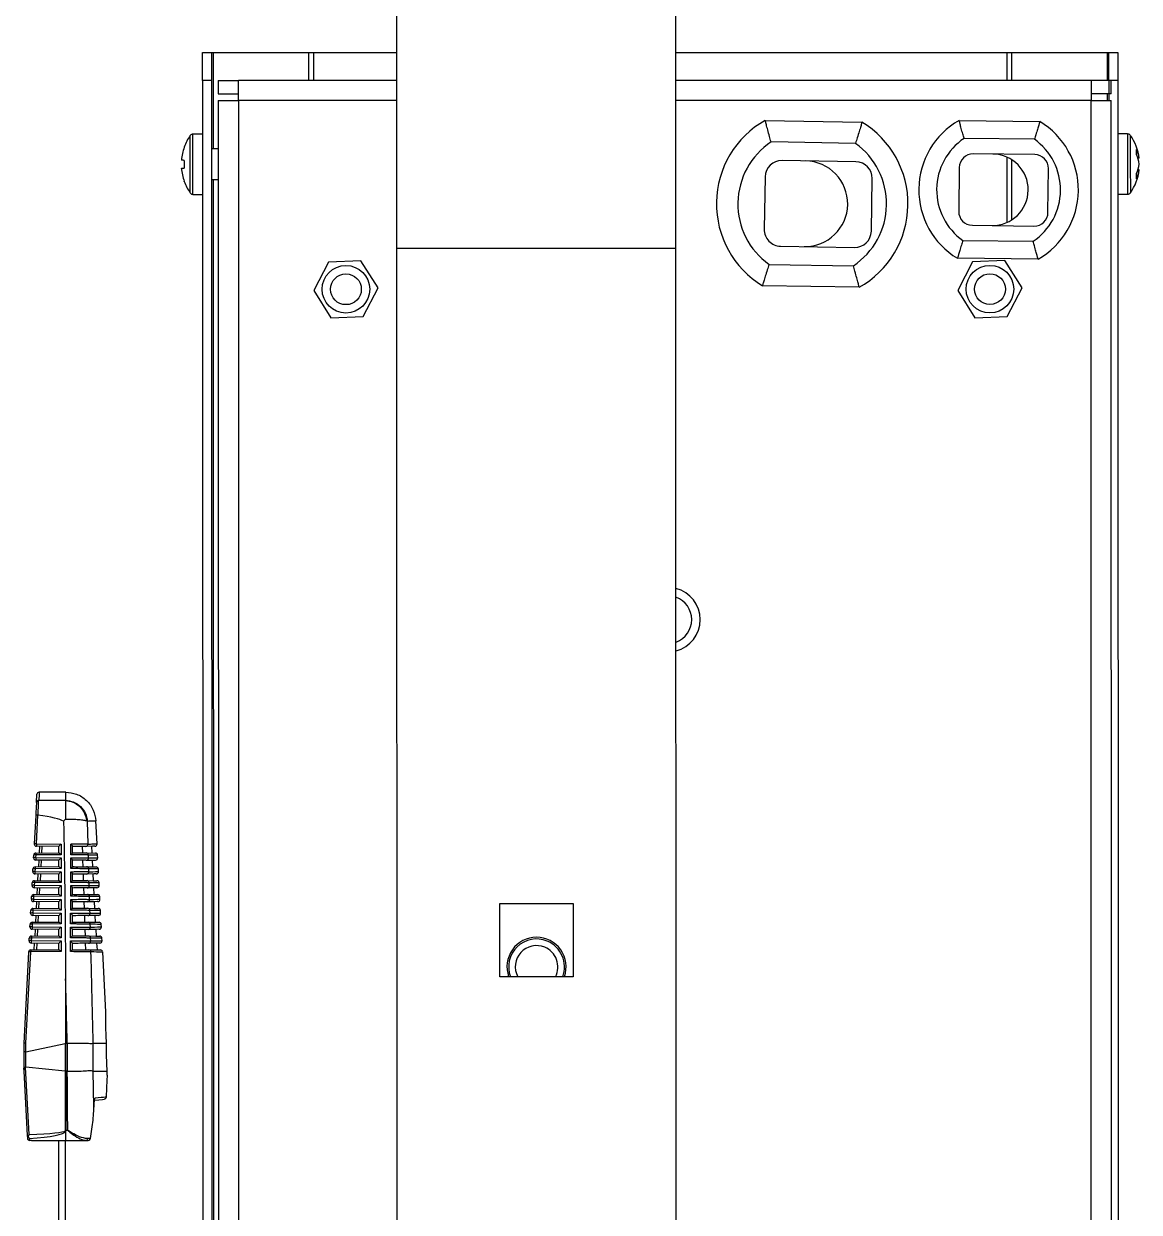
# Model space of a CAD drawing. Extents: x 12.3 to 108.7, y 1.1 to 80.4.
# Drawn here: x 73.95 to 78.95, y 35.88 to 41.2 of the extents above; entities that cross this region are included whole.
import ezdxf

# ---------------------------------------------------------------- set-up
doc = ezdxf.new("R2010")
doc.units = 0
doc.header["$MEASUREMENT"] = 0
doc.layers.add('OBJECT', color=7, linetype='CONTINUOUS')

msp = doc.modelspace()

# ---------------------------------------------------------------- linework, layer by layer
at = {"layer": 'OBJECT'}
for p, q in [((74.7551, 41.0718), (74.7951, 41.0718)), ((74.7551, 40.9468), (74.7551, 41.0718)), ((74.7951, 41.0718), (74.7951, 40.9468)), ((74.8039, 41.0718), (75.2313, 41.0718)), ((74.8039, 40.6408), (74.8039, 41.0718)), ((75.2313, 40.9468), (75.2313, 41.0718)), ((75.2525, 41.0718), (75.6251, 41.0719)), ((75.2525, 40.9468), (75.2525, 41.0718)), ((76.8751, 41.0721), (78.3576, 41.0724)), ((78.3576, 41.0724), (78.3577, 40.9474)), ((78.3789, 41.0724), (78.8063, 41.0724)), ((78.3789, 41.0724), (78.3789, 40.9474)), ((78.8063, 41.0724), (78.8063, 40.9474)), ((78.8151, 41.0724), (78.8551, 41.0725)), ((78.8151, 40.9475), (78.8151, 41.0724)), ((78.8551, 41.0725), (78.8551, 40.9475)), ((74.7951, 40.9468), (74.7551, 40.9468)), ((74.7551, 40.9468), (74.7561, 35.2366)), ((74.7951, 40.9468), (74.7961, 35.262)), ((74.8251, 40.9468), (74.8251, 40.8868)), ((74.8251, 40.9468), (74.9151, 40.9468)), ((75.6251, 40.9469), (74.9151, 40.9468)), ((78.7351, 40.9474), (76.8751, 40.9471)), ((78.8251, 40.9475), (78.7351, 40.9474)), ((78.8551, 40.9475), (78.8151, 40.9475)), ((78.8151, 40.9475), (78.8151, 40.8575)), ((78.8251, 40.8875), (78.8251, 40.9475)), ((78.8551, 40.9475), (78.8561, 35.1851)), ((74.8251, 40.8868), (74.9151, 40.8868)), ((78.8251, 40.8875), (78.7351, 40.8874)), ((78.8063, 40.8874), (78.8063, 40.8574)), ((74.8251, 40.8568), (74.8261, 35.262)), ((75.6251, 40.8569), (74.9151, 40.8568)), ((74.9151, 40.8568), (74.9161, 35.262)), ((78.7351, 40.8574), (76.8751, 40.8571)), ((78.7361, 35.1957), (78.7351, 40.8574)), ((78.8261, 35.1878), (78.8251, 40.8575)), ((77.2752, 40.7681), (77.7087, 40.7608)), ((78.1438, 40.7678), (78.5051, 40.7632)), ((74.7551, 40.7068), (74.7117, 40.7067)), ((77.6793, 40.6653), (77.3014, 40.6716)), ((78.4809, 40.6835), (78.166, 40.6875)), ((78.8985, 40.7075), (78.8551, 40.7075)), ((74.8251, 40.6408), (74.7951, 40.6408)), ((78.4831, 40.615), (78.2071, 40.6184)), ((77.6815, 40.583), (77.3504, 40.5886)), ((78.3577, 40.6037), (78.3578, 40.311)), ((78.3789, 40.5924), (78.379, 40.3224)), ((78.9506, 40.5984), (78.9449, 40.5976)), ((77.2747, 40.5155), (77.2708, 40.2803)), ((77.7507, 40.2722), (77.7547, 40.5074)), ((78.1444, 40.5572), (78.1419, 40.3612)), ((78.5419, 40.3562), (78.5443, 40.5522)), ((78.9506, 40.5465), (78.9449, 40.5473)), ((74.7952, 40.5028), (74.8252, 40.5028)), ((74.8049, 35.262), (74.804, 40.5028)), ((74.7118, 40.4367), (74.7552, 40.4368)), ((78.8552, 40.4375), (78.8986, 40.4375)), ((78.2031, 40.2985), (78.4791, 40.295)), ((75.6252, 40.1959), (76.8752, 40.1961)), ((75.6267, 31.8433), (75.6252, 40.1959)), ((76.8767, 31.8435), (76.8752, 40.1961)), ((77.3439, 40.2047), (77.6751, 40.1991)), ((78.1603, 40.2305), (78.4752, 40.2266)), ((75.4636, 40.1398), (75.3194, 40.1337)), ((75.541, 40.0179), (75.4636, 40.1398)), ((78.4974, 40.1463), (78.1361, 40.1508)), ((78.2044, 40.1342), (78.1375, 40.0063)), ((78.3486, 40.1403), (78.2044, 40.1342)), ((78.426, 40.0184), (78.3486, 40.1403)), ((75.3194, 40.1337), (75.2525, 40.0058)), ((77.2922, 40.1233), (77.67, 40.117)), ((77.6963, 40.0205), (77.2628, 40.0278)), ((75.2525, 40.0058), (75.3299, 39.884)), ((75.4741, 39.89), (75.541, 40.0179)), ((78.1375, 40.0063), (78.2149, 39.8844)), ((78.3591, 39.8905), (78.426, 40.0184)), ((75.3299, 39.884), (75.4741, 39.89)), ((78.2149, 39.8844), (78.3591, 39.8905)), ((74.0106, 37.7132), (74.0126, 37.7501)), ((74.1416, 37.7596), (74.0226, 37.7596)), ((74.1412, 37.7225), (74.0206, 37.7225)), ((74.1412, 37.7229), (74.1412, 37.7225)), ((74.0075, 37.6546), (74.0008, 37.5276)), ((74.0103, 37.5283), (74.0171, 37.657)), ((74.0171, 37.657), (74.0175, 37.6569)), ((74.1412, 37.6388), (74.1321, 37.6296)), ((74.2356, 37.6316), (74.2389, 37.6302)), ((74.2419, 37.5272), (74.2389, 37.6302)), ((74.2819, 37.5276), (74.2764, 37.6316)), ((74.0103, 37.5283), (74.1207, 37.5273)), ((74.1207, 37.5273), (74.1207, 37.4792)), ((73.9976, 37.4656), (73.9982, 37.4776)), ((74.0077, 37.4782), (74.007, 37.4663)), ((74.1207, 37.4792), (74.0077, 37.4782)), ((74.0081, 37.487), (74.1112, 37.4879)), ((74.1112, 37.5162), (74.0107, 37.5171)), ((74.0237, 37.4872), (74.0253, 37.5169)), ((74.0347, 37.5168), (74.0332, 37.4872)), ((74.1112, 37.4879), (74.1112, 37.5163)), ((74.1712, 37.5174), (74.1712, 37.4876)), ((74.2178, 37.4875), (74.2168, 37.5166)), ((74.2336, 37.4874), (74.2746, 37.487)), ((74.2436, 37.4652), (74.2433, 37.4779)), ((74.2574, 37.5169), (74.259, 37.4872)), ((74.2851, 37.4656), (74.2845, 37.4776)), ((74.0048, 37.425), (74.1112, 37.4259)), ((74.007, 37.4663), (74.1207, 37.4653)), ((74.1112, 37.4542), (74.0075, 37.4551)), ((74.0205, 37.4251), (74.022, 37.455)), ((74.0315, 37.4549), (74.0299, 37.4252)), ((74.1112, 37.4259), (74.1112, 37.4543)), ((74.1207, 37.4653), (74.1207, 37.4172)), ((74.1712, 37.4553), (74.1712, 37.4257)), ((74.2198, 37.4255), (74.2188, 37.4546)), ((74.2339, 37.4547), (74.2752, 37.4551)), ((74.2607, 37.455), (74.2622, 37.4251)), ((73.9943, 37.4036), (73.9949, 37.4155)), ((74.0044, 37.4162), (74.0038, 37.4043)), ((74.0038, 37.4043), (74.1207, 37.4033)), ((74.1112, 37.3922), (74.0042, 37.3931)), ((74.1207, 37.4172), (74.0044, 37.4162)), ((74.0172, 37.3631), (74.0188, 37.393)), ((74.0282, 37.3929), (74.0266, 37.3632)), ((74.1112, 37.3639), (74.1112, 37.3923)), ((74.1207, 37.4033), (74.1207, 37.3552)), ((74.1712, 37.3932), (74.1712, 37.3637)), ((74.2217, 37.3635), (74.2208, 37.3926)), ((74.2454, 37.4033), (74.245, 37.4159)), ((74.2655, 37.3629), (74.2639, 37.3932)), ((74.2884, 37.4037), (74.2878, 37.4156)), ((73.991, 37.3417), (73.9916, 37.3535)), ((74.0011, 37.3542), (74.0005, 37.3424)), ((74.0005, 37.3424), (74.1207, 37.3413)), ((74.1112, 37.3302), (74.0009, 37.3311)), ((74.1207, 37.3552), (74.0011, 37.3542)), ((74.0015, 37.363), (74.1112, 37.3639)), ((74.0139, 37.3011), (74.0155, 37.331)), ((74.0249, 37.3309), (74.0233, 37.3012)), ((74.1112, 37.3019), (74.1112, 37.3303)), ((74.1207, 37.3413), (74.1207, 37.2932)), ((74.1712, 37.3312), (74.1712, 37.3017)), ((74.2237, 37.3015), (74.2228, 37.3306)), ((74.2471, 37.3413), (74.2467, 37.3539)), ((74.2688, 37.3009), (74.2672, 37.3312)), ((74.2916, 37.3417), (74.291, 37.3536)), ((73.9877, 37.2797), (73.9884, 37.2915)), ((73.9978, 37.2922), (73.9972, 37.2804)), ((73.9972, 37.2804), (74.1207, 37.2793)), ((74.1112, 37.2682), (73.9976, 37.2692)), ((74.1207, 37.2932), (73.9978, 37.2922)), ((73.9983, 37.3009), (74.1112, 37.3019)), ((74.0106, 37.2391), (74.0122, 37.269)), ((74.0216, 37.269), (74.0201, 37.2391)), ((74.1112, 37.2399), (74.1112, 37.2683)), ((74.1207, 37.2793), (74.1207, 37.2312)), ((74.1712, 37.2691), (74.1712, 37.2398)), ((74.2256, 37.2395), (74.2247, 37.2686)), ((74.2487, 37.2793), (74.2484, 37.2919)), ((74.272, 37.2389), (74.2704, 37.2692)), ((74.2949, 37.2798), (74.2943, 37.2916)), ((76.0867, 37.261), (76.4147, 37.261)), ((76.0868, 36.933), (76.0867, 37.261)), ((76.4147, 37.261), (76.4148, 36.933)), ((73.9845, 37.2177), (73.9851, 37.2294)), ((73.9946, 37.2301), (73.9939, 37.2184)), ((73.9939, 37.2184), (74.1207, 37.2173)), ((74.1112, 37.2062), (73.9944, 37.2072)), ((74.1207, 37.2312), (73.9946, 37.2301)), ((73.995, 37.2389), (74.1112, 37.2399)), ((74.0074, 37.177), (74.0089, 37.2071)), ((74.0184, 37.207), (74.0168, 37.1771)), ((74.1112, 37.1779), (74.1112, 37.2063)), ((74.1207, 37.2173), (74.1207, 37.1692)), ((74.1712, 37.207), (74.1712, 37.1778)), ((74.2276, 37.1774), (74.2266, 37.2067)), ((74.2504, 37.2173), (74.25, 37.2298)), ((74.2753, 37.1768), (74.2737, 37.2073)), ((74.2981, 37.2178), (74.2975, 37.2295)), ((73.9812, 37.1558), (73.9818, 37.1674)), ((73.9913, 37.1681), (73.9907, 37.1564)), ((73.9907, 37.1564), (74.1207, 37.1553)), ((74.1207, 37.1692), (73.9913, 37.1681)), ((73.9917, 37.1769), (74.1112, 37.1779)), ((74.1207, 37.1553), (74.1207, 37.1072)), ((74.252, 37.1553), (74.2517, 37.1678)), ((74.3014, 37.1559), (74.3008, 37.1675)), ((73.9779, 37.0938), (73.9785, 37.1054)), ((73.988, 37.1061), (73.9874, 37.0945)), ((74.1207, 37.1072), (73.988, 37.1061)), ((73.9884, 37.1149), (74.1112, 37.1159)), ((74.1112, 37.1442), (73.9911, 37.1452)), ((74.0041, 37.115), (74.0057, 37.1451)), ((74.0151, 37.145), (74.0135, 37.1151)), ((74.1112, 37.1159), (74.1112, 37.1443)), ((74.1712, 37.145), (74.1712, 37.1158)), ((74.2295, 37.1154), (74.2286, 37.1447)), ((74.2536, 37.0933), (74.2533, 37.1058)), ((74.2769, 37.1451), (74.2785, 37.115)), ((74.3046, 37.0939), (74.304, 37.1055)), ((73.9852, 37.0528), (74.1112, 37.0539)), ((73.9874, 37.0945), (74.1207, 37.0933)), ((74.1112, 37.0822), (73.9878, 37.0833)), ((74.0008, 37.053), (74.0024, 37.0831)), ((74.0118, 37.083), (74.0102, 37.053)), ((74.1112, 37.0539), (74.1112, 37.0823)), ((74.1207, 37.0933), (74.1207, 37.0452)), ((74.1712, 37.0829), (74.1712, 37.0538)), ((74.2314, 37.0534), (74.2305, 37.0827)), ((74.2802, 37.0831), (74.2818, 37.053)), ((73.9753, 37.0434), (73.9537, 36.6346)), ((73.9632, 36.6355), (73.9847, 37.044)), ((74.1207, 37.0452), (73.9847, 37.044)), ((74.3213, 36.776), (74.3073, 37.0435)), ((74.1412, 36.9232), (74.1412, 36.6346)), ((76.4148, 36.933), (76.0868, 36.933)), ((73.9537, 36.6346), (73.9537, 36.5954)), ((73.9537, 36.6346), (73.9537, 36.6346)), ((73.9632, 36.596), (73.9632, 36.6355)), ((73.9634, 36.596), (74.1396, 36.6342)), ((74.1396, 36.6342), (74.1396, 36.5097)), ((74.1428, 36.5096), (74.1428, 36.6346)), ((74.1428, 36.6346), (74.148, 36.6346)), ((74.148, 36.6346), (74.148, 36.5096)), ((74.2645, 36.5101), (74.2645, 36.6346)), ((74.2645, 36.6346), (74.2646, 36.6346)), ((74.2646, 36.6346), (74.3241, 36.6346)), ((73.9537, 36.5954), (73.9537, 36.5178)), ((73.9634, 36.5284), (73.9634, 36.596)), ((73.9537, 36.5178), (73.9537, 36.5096)), ((73.9784, 36.226), (73.962, 36.5281)), ((74.1396, 36.5097), (73.9634, 36.5284)), ((73.9537, 36.5096), (73.9693, 36.2213)), ((74.1404, 36.244), (74.1404, 36.5096)), ((74.1404, 36.5096), (74.142, 36.5095)), ((74.142, 36.5095), (74.142, 36.244)), ((74.148, 36.5096), (74.1428, 36.5096)), ((74.2652, 36.5096), (74.2645, 36.5101)), ((74.2671, 36.3503), (74.2652, 36.5096)), ((74.2652, 36.5096), (74.3276, 36.5096)), ((74.3277, 36.4917), (74.3277, 36.4917)), ((74.268, 36.3685), (74.2671, 36.3503)), ((74.2673, 36.3503), (74.2683, 36.3685)), ((74.3224, 36.3932), (74.3224, 36.3932)), ((74.2671, 36.3503), (74.2673, 36.3503)), ((73.9693, 36.2213), (73.97, 36.2091)), ((73.98, 36.1996), (73.9796, 36.2079)), ((73.9889, 36.1996), (73.98, 36.1996)), ((73.9889, 36.1996), (74.1412, 36.1996)), ((74.1112, 35.4136), (74.1112, 36.1996)), ((74.1412, 36.241), (74.1412, 36.1996)), ((74.1412, 36.1996), (74.2329, 36.1996)), ((74.1412, 35.4136), (74.1412, 36.1996)), ((74.1505, 36.244), (74.142, 36.244)), ((74.2329, 36.1996), (74.2426, 36.1996)), ((74.2509, 36.2081), (74.2404, 36.2078))]:
    msp.add_line(p, q, dxfattribs=at)
at = {"layer": 'OBJECT', "flags": 128}
for points in [[(75.6252, 40.1959), (75.6252, 40.3289), (75.6252, 40.4603), (75.6252, 40.5883), (75.6251, 40.7114), (75.6251, 40.828), (75.6251, 40.9366), (75.6251, 41.0359), (75.6251, 41.1247), (75.6251, 41.2018), (75.625, 41.2663), (75.625, 41.3172), (75.625, 41.3541), (75.625, 41.3764), (75.625, 41.3839)], [(76.8752, 40.1961), (76.8752, 40.3291), (76.8752, 40.4605), (76.8752, 40.5885), (76.8751, 40.7116), (76.8751, 40.8282), (76.8751, 40.9368), (76.8751, 41.0362), (76.8751, 41.1249), (76.8751, 41.202), (76.875, 41.2665), (76.875, 41.3175), (76.875, 41.3543), (76.875, 41.3766), (76.875, 41.3841)], [(74.7951, 41.0718), (74.7952, 41.0718), (74.7957, 41.0718), (74.7964, 41.0718), (74.7974, 41.0718), (74.7986, 41.0718), (74.8001, 41.0718), (74.8019, 41.0718), (74.8039, 41.0718)], [(75.2313, 41.0718), (75.2335, 41.0718), (75.2358, 41.0718), (75.2384, 41.0718), (75.241, 41.0718), (75.2438, 41.0718), (75.2466, 41.0718), (75.2496, 41.0718), (75.2525, 41.0718)], [(78.3576, 41.0724), (78.3606, 41.0724), (78.3635, 41.0724), (78.3664, 41.0724), (78.3691, 41.0724), (78.3718, 41.0724), (78.3743, 41.0724), (78.3767, 41.0724), (78.3789, 41.0724)], [(78.8063, 41.0724), (78.8083, 41.0724), (78.81, 41.0724), (78.8115, 41.0724), (78.8128, 41.0724), (78.8138, 41.0724), (78.8145, 41.0724), (78.8149, 41.0724), (78.8151, 41.0724)], [(74.9151, 40.8568), (74.9151, 40.8743), (74.9151, 40.8912), (74.9151, 40.9068), (74.9151, 40.9204), (74.9151, 40.9316), (74.9151, 40.9399), (74.9151, 40.9451), (74.9151, 40.9468)], [(78.7351, 40.9474), (78.7351, 40.9457), (78.7351, 40.9406), (78.7351, 40.9323), (78.7351, 40.9211), (78.7351, 40.9074), (78.7351, 40.8919), (78.7351, 40.875), (78.7351, 40.8574)], [(74.8251, 40.8568), (74.8268, 40.8568), (74.832, 40.8568), (74.8403, 40.8568), (74.8515, 40.8568), (74.8651, 40.8568), (74.8807, 40.8568), (74.8976, 40.8568), (74.9151, 40.8568)], [(78.7351, 40.8574), (78.7527, 40.8574), (78.7696, 40.8574), (78.7851, 40.8574), (78.7988, 40.8574), (78.8099, 40.8574), (78.8183, 40.8575), (78.8234, 40.8575), (78.8251, 40.8575)], [(74.6996, 40.443), (74.6996, 40.4434), (74.6996, 40.4538), (74.6996, 40.477), (74.6996, 40.5105), (74.6996, 40.5506), (74.6996, 40.5929), (74.6996, 40.633), (74.6996, 40.6665), (74.6996, 40.6896), (74.6996, 40.7001), (74.6996, 40.7005)], [(74.7118, 40.4367), (74.7118, 40.4372), (74.7118, 40.4481), (74.7118, 40.4724), (74.7118, 40.5075), (74.7118, 40.5495), (74.7118, 40.594), (74.7118, 40.636), (74.7118, 40.6711), (74.7117, 40.6954), (74.7117, 40.7063), (74.7117, 40.7067)], [(78.8985, 40.7075), (78.8985, 40.7019), (78.8985, 40.6823), (78.8985, 40.6509), (78.8985, 40.611), (78.8986, 40.5669), (78.8986, 40.5234), (78.8986, 40.4852), (78.8986, 40.4565), (78.8986, 40.4403), (78.8986, 40.4375)], [(78.9107, 40.7012), (78.9107, 40.6959), (78.9107, 40.6772), (78.9107, 40.6473), (78.9107, 40.6092), (78.9107, 40.5671), (78.9107, 40.5257), (78.9108, 40.4893), (78.9108, 40.4619), (78.9108, 40.4465), (78.9108, 40.4437)], [(74.6725, 40.5889), (74.67, 40.5891), (74.6678, 40.5893), (74.6659, 40.5895), (74.6641, 40.5897), (74.6626, 40.5898), (74.6614, 40.5899), (74.6604, 40.59), (74.6597, 40.5901)], [(74.6597, 40.5534), (74.6604, 40.5535), (74.6614, 40.5536), (74.6627, 40.5537), (74.6641, 40.5538), (74.6659, 40.554), (74.6678, 40.5542), (74.67, 40.5544), (74.6725, 40.5546)], [(74.0226, 37.7596), (74.0221, 37.7503), (74.0206, 37.7225)], [(74.0106, 37.7132), (74.0103, 37.7077), (74.0099, 37.6988), (74.0092, 37.6866), (74.0084, 37.6717), (74.0075, 37.6546)], [(74.0175, 37.6569), (74.0184, 37.6761), (74.0192, 37.6928), (74.0198, 37.7064), (74.0203, 37.7164), (74.0206, 37.7225)], [(74.272, 37.5171), (74.272, 37.5171), (74.262, 37.517), (74.2322, 37.5167)], [(74.2353, 37.4254), (74.2672, 37.4251), (74.2779, 37.425)], [(74.2785, 37.3931), (74.2785, 37.3931), (74.2677, 37.393), (74.2357, 37.3927)], [(74.237, 37.3634), (74.2652, 37.3631), (74.2793, 37.363), (74.2811, 37.363)], [(74.2817, 37.3311), (74.2799, 37.3311), (74.2657, 37.331), (74.2374, 37.3308)], [(74.2387, 37.3013), (74.2679, 37.3011), (74.2825, 37.301), (74.2844, 37.3009)], [(74.285, 37.2692), (74.2831, 37.2692), (74.2684, 37.269), (74.239, 37.2688)], [(74.2403, 37.2393), (74.2706, 37.2391), (74.2857, 37.2389), (74.2876, 37.2389)], [(74.2882, 37.2072), (74.2863, 37.2072), (74.2711, 37.2071), (74.2407, 37.2068)], [(74.242, 37.1773), (74.2732, 37.177), (74.2889, 37.1769), (74.2909, 37.1769)], [(74.2915, 37.1452), (74.2895, 37.1452), (74.2737, 37.1451), (74.2423, 37.1448)], [(74.2436, 37.1153), (74.2759, 37.115), (74.2921, 37.1149), (74.2941, 37.1149)], [(74.2947, 37.0833), (74.2927, 37.0832), (74.2764, 37.0831), (74.2439, 37.0828)], [(74.2452, 37.0533), (74.2785, 37.053), (74.2953, 37.0528), (74.2974, 37.0528)], [(74.3277, 36.4917), (74.3265, 36.4684), (74.3247, 36.4356), (74.3224, 36.3932)], [(74.2645, 36.3795), (74.2902, 36.3817), (74.3065, 36.3832), (74.3133, 36.3838)], [(74.268, 36.3685), (74.2683, 36.3685), (74.2683, 36.3685)]]:
    msp.add_lwpolyline(points, dxfattribs=at)
at = {"layer": 'OBJECT'}
for centre, radius in [((75.3968, 40.0119), 0.1065), ((75.3968, 40.0119), 0.069), ((78.2818, 40.0124), 0.1065), ((78.2818, 40.0124), 0.069)]:
    msp.add_circle(centre, radius, dxfattribs=at)
for centre, radius, start, end in [((77.4857, 40.3943), 0.429, 119.3885, 238.6845), ((77.4857, 40.3943), 0.429, 299.3885, 58.6845), ((78.3206, 40.457), 0.3575, 119.6358, 238.9317), ((78.3206, 40.457), 0.3575, 299.6358, 58.9317), ((74.879, 40.5718), 0.2208, 144.3416, 159.6787), ((74.7117, 40.6917), 0.015, 90.0098, 144.3416), ((77.4857, 40.3943), 0.333, 123.6075, 234.4655), ((78.3206, 40.457), 0.2775, 123.8548, 234.7127), ((78.3206, 40.457), 0.2775, 303.8548, 54.7127), ((78.8985, 40.6925), 0.015, 35.678, 90.0098), ((78.7314, 40.5724), 0.2208, 6.7604, 35.678), ((74.8806, 40.5718), 0.2216, 159.8882, 175.2653), ((74.5001, 40.4386), 0.2712, 50.5478, 50.6965), ((77.4857, 40.3943), 0.333, 303.6075, 54.4655), ((78.2064, 40.5565), 0.062, 89.2838, 179.2838), ((78.2931, 40.4574), 0.16, 269.2838, 89.2838), ((78.4823, 40.553), 0.062, 359.2838, 89.2838), ((78.839, 40.5849), 0.1124, 6.8961, 28.4623), ((78.8034, 40.6264), 0.1349, 354.8623, 5.1571), ((78.8255, 40.5571), 0.1261, 6.9996, 26.9755), ((74.9417, 40.5718), 0.2698, 176.3707, 183.649), ((77.3491, 40.5142), 0.0744, 89.0365, 179.0365), ((77.4527, 40.3949), 0.192, 269.0365, 89.0365), ((77.6803, 40.5086), 0.0744, 359.0365, 89.0365), ((78.8255, 40.5878), 0.1261, 333.0457, 353.0183), ((74.8806, 40.5718), 0.2216, 184.754, 200.1316), ((78.7314, 40.5724), 0.2208, 324.3416, 353.2593), ((78.839, 40.56), 0.1124, 331.5582, 353.1218), ((78.8034, 40.5185), 0.135, 354.8633, 5.1561), ((74.3922, 40.8362), 0.4412, 309.3397, 309.4311), ((74.879, 40.5718), 0.2208, 200.341, 215.678), ((74.7118, 40.4517), 0.015, 215.678, 270.0098), ((78.8986, 40.4525), 0.015, 270.0098, 324.3416), ((78.2039, 40.3605), 0.062, 179.2838, 269.2838), ((78.4799, 40.357), 0.062, 269.2838, 359.2838), ((77.3452, 40.279), 0.0744, 179.0365, 269.0365), ((77.6763, 40.2735), 0.0744, 269.0365, 359.0365), ((76.8395, 38.5321), 0.1445, 284.4361, 75.5835), ((76.8395, 38.5321), 0.1065, 289.7666, 70.253), ((74.0226, 37.7496), 0.01, 93.5738, 176.9774), ((74.0205, 37.7126), 0.00991, 89.4414, 176.5326), ((74.007, 37.5081), 0.0204, 80.7193, 107.6171), ((74.0108, 37.5271), 0.01, 176.9774, 269.5), ((74.0647, 37.5248), 0.0545, 176.319, 188.1339), ((74.232, 37.5266), 0.00992, 271.0592, 3.4974), ((74.2719, 37.5271), 0.01, 270.5, 3.0138), ((74.0082, 37.477), 0.01, 90.5, 176.9774), ((74.0044, 37.4581), 0.0204, 80.7194, 107.617), ((74.0486, 37.4806), 0.041, 171.0002, 183.3145), ((74.2334, 37.4775), 0.00989, 2.4119, 89.0001), ((74.2745, 37.477), 0.01, 3.243, 89.5), ((74.0049, 37.415), 0.01, 90.5, 176.9774), ((74.0037, 37.4462), 0.0204, 80.7193, 107.6171), ((74.0076, 37.4651), 0.01, 176.9774, 269.5), ((74.0453, 37.4186), 0.041, 171.0004, 183.3143), ((74.0615, 37.4628), 0.0545, 176.3199, 188.1333), ((74.2337, 37.4646), 0.00992, 271.0799, 3.515), ((74.2351, 37.4155), 0.00989, 2.393, 88.9782), ((74.2751, 37.4651), 0.01, 270.5, 3.3196), ((74.2778, 37.415), 0.01, 3.6197, 89.5), ((74.0005, 37.3842), 0.0204, 80.7256, 107.6143), ((74.0043, 37.4031), 0.01, 176.9774, 269.5), ((74.0011, 37.3961), 0.0204, 80.7257, 107.6142), ((74.0582, 37.4008), 0.0545, 176.3192, 188.1339), ((74.2355, 37.4027), 0.00991, 271.1036, 3.5319), ((74.2784, 37.4031), 0.01, 270.5, 3.6958), ((73.9972, 37.3222), 0.0204, 80.7194, 107.617), ((74.001, 37.3411), 0.01, 176.9774, 269.5), ((74.0016, 37.353), 0.01, 90.5, 176.9774), ((73.9978, 37.3341), 0.0204, 80.7193, 107.6171), ((74.0549, 37.3389), 0.0545, 176.3193, 188.1338), ((74.042, 37.3566), 0.041, 170.9998, 183.3149), ((74.2368, 37.3535), 0.00989, 2.3721, 88.9595), ((74.2372, 37.3407), 0.00991, 271.1223, 3.5512), ((74.281, 37.353), 0.01, 3.9957, 89.5), ((74.2816, 37.3411), 0.01, 270.5, 4.0714), ((73.9939, 37.2603), 0.0204, 80.7194, 107.617), ((73.9977, 37.2792), 0.01, 176.9774, 269.5), ((73.9984, 37.2909), 0.01, 90.5, 176.9774), ((73.9945, 37.272), 0.0204, 80.7257, 107.6142), ((74.0516, 37.2769), 0.0545, 176.3197, 188.1332), ((74.0388, 37.2945), 0.041, 171.0004, 183.3143), ((74.2385, 37.2915), 0.00988, 2.3508, 88.9406), ((74.2388, 37.2787), 0.00991, 271.144, 3.5696), ((74.2843, 37.2909), 0.01, 4.3711, 89.5), ((74.2849, 37.2792), 0.01, 270.5, 4.4464), ((73.9907, 37.1983), 0.0204, 80.7194, 107.617), ((73.9945, 37.2172), 0.01, 176.9774, 269.5), ((73.9951, 37.2289), 0.01, 90.5, 176.9774), ((73.9913, 37.21), 0.0204, 80.7194, 107.617), ((74.0484, 37.2149), 0.0545, 176.3198, 188.1331), ((74.0355, 37.2325), 0.041, 171.0004, 183.3143), ((74.2402, 37.2294), 0.00988, 2.3257, 88.9249), ((74.2405, 37.2167), 0.00991, 271.1661, 3.5883), ((74.2875, 37.2289), 0.01, 4.7459, 89.5), ((74.2881, 37.2172), 0.01, 270.5, 4.8207), ((73.9874, 37.1363), 0.0204, 80.7257, 107.6142), ((73.9912, 37.1552), 0.01, 176.9774, 269.5), ((73.9918, 37.1669), 0.01, 90.5, 176.9774), ((73.988, 37.148), 0.0204, 80.7256, 107.6143), ((74.0451, 37.1529), 0.0545, 176.3192, 188.1337), ((74.0322, 37.1705), 0.041, 171, 183.3147), ((74.2418, 37.1674), 0.00988, 2.3075, 88.9018), ((74.2421, 37.1547), 0.0099, 271.1885, 3.6073), ((74.2908, 37.1669), 0.01, 5.1202, 89.5), ((74.2914, 37.1552), 0.01, 270.5, 5.1945), ((73.9885, 37.1049), 0.01, 90.5, 176.9774), ((73.9847, 37.0859), 0.0204, 80.7194, 107.617), ((74.0289, 37.1084), 0.041, 171.0002, 183.3145), ((74.2434, 37.1054), 0.00987, 2.2836, 88.8837), ((74.294, 37.1049), 0.01, 5.4939, 89.5), ((76.2508, 36.977), 0.1325, 90.0098, 199.4046), ((76.2508, 36.977), 0.125, 67.4871, 200.6195), ((76.2508, 36.977), 0.1325, 340.615, 90.0098), ((73.9853, 37.0428), 0.01, 90.5, 176.9774), ((73.9841, 37.0743), 0.0204, 80.7194, 107.617), ((73.9879, 37.0933), 0.01, 176.9774, 269.5), ((74.0257, 37.0464), 0.041, 171.0001, 183.3144), ((74.0418, 37.091), 0.0545, 176.3193, 188.1336), ((74.2437, 37.0927), 0.0099, 271.2097, 3.628), ((74.245, 37.0434), 0.00987, 2.2612, 88.8636), ((74.2946, 37.0933), 0.01, 270.5, 5.5678), ((74.2973, 37.0428), 0.01, 5.8671, 89.5), ((76.2508, 36.977), 0.0953, 67.4871, 207.5223), ((76.2508, 36.977), 0.0953, 332.4973, 67.4871), ((76.2508, 36.977), 0.125, 339.4001, 67.4871), ((73.9814, 37.0239), 0.0204, 80.7257, 107.6142), ((74.2634, 36.3894), 0.0101, 318.8485, 357.3889), ((73.98, 36.2096), 0.01, 183.1059, 269.191), ((73.98, 36.2096), 0.00999, 183.144, 270.0493), ((73.9798, 36.2003), 0.000666, 269.3456, 281.5716), ((74.2296, 36.3341), 0.1284, 225.4846, 226.4638), ((74.142, 36.3591), 0.115, 269.2236, 270.0096), ((74.2318, 36.2081), 0.00857, 277.2294, 358.6397), ((74.2419, 36.2086), 0.00906, 274.3616, 357.1841), ((74.2426, 36.2096), 0.01, 270, 350.7454), ((74.2532, 36.2192), 0.0113, 258.5787, 266.2723)]:
    msp.add_arc(centre, radius, start, end, dxfattribs=at)
for centre, major_axis, ratio, start_param, end_param in [((71.8514, 37.6045), (2.2897, 0.0147), 0.052015, 0.088802, 0.329915), ((74.1212, 37.5261), (0.00996, 0.00988), 0.087934, 1.536206, 3.054643), ((74.1212, 37.478), (0.00999, -0.00991), 0.035372, 1.658206, 3.106542), ((74.1212, 37.4641), (0.00996, 0.00988), 0.087934, 1.536206, 3.054643), ((74.1212, 37.416), (0.00999, -0.00991), 0.035372, 1.658206, 3.106542), ((74.1212, 37.4021), (0.00996, 0.00988), 0.087934, 1.536206, 3.054643), ((74.1212, 37.354), (0.00999, -0.00991), 0.035372, 1.658206, 3.106542), ((74.1212, 37.3401), (0.00996, 0.00988), 0.087934, 1.536206, 3.054643), ((74.1212, 37.292), (0.00999, -0.00991), 0.035372, 1.658206, 3.106542), ((74.1212, 37.2781), (0.00996, 0.00988), 0.087934, 1.536206, 3.054643), ((74.1212, 37.23), (0.00999, -0.00991), 0.035372, 1.658206, 3.106542), ((74.1212, 37.2161), (0.00996, 0.00988), 0.087934, 1.536206, 3.054643), ((74.1212, 37.168), (0.00999, -0.00991), 0.035372, 1.658206, 3.106542), ((74.1212, 37.1541), (0.00996, 0.00988), 0.087934, 1.536206, 3.054643), ((74.1212, 37.106), (0.00999, -0.00991), 0.035372, 1.658206, 3.106542), ((74.1212, 37.0921), (0.00996, 0.00988), 0.087934, 1.536206, 3.054643), ((74.1212, 37.044), (0.00999, -0.00991), 0.035372, 1.658206, 3.106542), ((72.0787, 32.6162), (0, 19.0675), 0.111038, 4.924724, 4.940236), ((73.9637, 36.6343), (0.01, -0.00026), 0.120424, 1.626333, 3.138416), ((74.1428, 37.6126), (0.0064, 0.9787), 0.122438, 3.168969, 3.182058), ((74.1428, 37.6119), (0, 0.9773), 0.122785, 3.128502, 3.141593), ((74.148, 37.6119), (0, 0.9773), 0.122785, 3.141593, 3.144933), ((73.9637, 36.5954), (0.01, 0), 0.061163, 1.623156, 3.141593), ((73.9637, 36.6775), (0.0005, 0.0816), 0.122438, 3.142789, 3.168969), ((73.9637, 36.491), (-0.0006, 0.0374), 0.267094, 6.250695, 6.391296), ((74.1428, 36.0614), (-0.007, 0.4485), 0.267094, 6.244178, 6.250695), ((74.1428, 36.0617), (0, 0.4478), 0.267949, 0, 0.006511), ((74.148, 36.0617), (0, 0.4478), 0.267949, 6.278981, 6.283185), ((72.0787, 36.1518), (0, 7.8848), 0.262774, 4.724089, 4.75778), ((73.5709, 36.2518), (0.5695, -0.0078), 0.050872, 5.510552, 6.231217), ((73.5725, 36.2596), (0.5695, -0.0157), 0.101686, 5.511659, 6.233323), ((73.5709, 36.2518), (0.5695, -0.0078), 0.050872, 6.231217, 6.283881), ((73.5725, 36.2596), (0.5695, -0.0157), 0.101686, 6.233323, 6.285987)]:
    msp.add_ellipse(centre, major_axis=major_axis, ratio=ratio, start_param=start_param, end_param=end_param, dxfattribs=at)
for points, knots in [([(77.3014, 40.6716), (77.3014, 40.6718), (77.2989, 40.6801), (77.2935, 40.699), (77.2861, 40.7261), (77.28, 40.7493), (77.276, 40.7651), (77.2755, 40.7671), (77.2752, 40.7681)], [0, 0, 0, 0, 0.003688, 0.169181, 0.38348, 0.590872, 0.795386, 1, 1, 1, 1]), ([(77.7087, 40.7608), (77.7084, 40.7598), (77.7078, 40.7578), (77.7033, 40.7422), (77.6964, 40.7192), (77.6881, 40.6924), (77.682, 40.6737), (77.6793, 40.6655), (77.6793, 40.6653)], [0, 0, 0, 0, 0.2046146, 0.409128, 0.6165183, 0.8308204, 0.9963134, 1, 1, 1, 1]), ([(78.166, 40.6875), (78.166, 40.6876), (78.1639, 40.6945), (78.1594, 40.7102), (78.1531, 40.7328), (78.1479, 40.7521), (78.1445, 40.7652), (78.1441, 40.7669), (78.1438, 40.7678)], [0, 0, 0, 0, 0.003688, 0.169182, 0.383482, 0.590873, 0.795386, 1, 1, 1, 1]), ([(78.5051, 40.7632), (78.5049, 40.7624), (78.5044, 40.7607), (78.5007, 40.7477), (78.495, 40.7285), (78.4882, 40.7061), (78.4832, 40.6905), (78.481, 40.6837), (78.4809, 40.6835)], [0, 0, 0, 0, 0.2046142, 0.409129, 0.616516, 0.8308199, 0.9963121, 1, 1, 1, 1]), ([(78.1603, 40.2305), (78.1603, 40.2304), (78.158, 40.2235), (78.1531, 40.2079), (78.1462, 40.1855), (78.1406, 40.1663), (78.1368, 40.1533), (78.1364, 40.1516), (78.1361, 40.1508)], [0, 0, 0, 0, 0.003688, 0.169181, 0.383481, 0.590872, 0.795385, 1, 1, 1, 1]), ([(78.4974, 40.1463), (78.4972, 40.1471), (78.4968, 40.1488), (78.4933, 40.1619), (78.4882, 40.1812), (78.4819, 40.2038), (78.4773, 40.2195), (78.4753, 40.2264), (78.4752, 40.2266)], [0, 0, 0, 0, 0.204615, 0.409127, 0.616518, 0.830818, 0.996312, 1, 1, 1, 1]), ([(77.2922, 40.1233), (77.2921, 40.1231), (77.2894, 40.1149), (77.2834, 40.0962), (77.2751, 40.0694), (77.2682, 40.0464), (77.2636, 40.0308), (77.263, 40.0288), (77.2628, 40.0278)], [0, 0, 0, 0, 0.0036866, 0.1691796, 0.3834817, 0.590872, 0.7953854, 1, 1, 1, 1]), ([(77.6963, 40.0205), (77.696, 40.0215), (77.6955, 40.0235), (77.6915, 40.0393), (77.6853, 40.0625), (77.6779, 40.0896), (77.6725, 40.1085), (77.6701, 40.1168), (77.67, 40.117)], [0, 0, 0, 0, 0.204614, 0.409128, 0.61652, 0.830819, 0.996313, 1, 1, 1, 1]), ([(74.1412, 37.7596), (74.1412, 37.758), (74.1412, 37.7549), (74.1412, 37.7336), (74.1412, 37.7229)], [0, 0, 0, 0, 0.5, 1, 1, 1, 1]), ([(74.1412, 37.7596), (74.1577, 37.7578), (74.192, 37.7541), (74.2366, 37.7247), (74.2684, 37.6816), (74.2738, 37.6476), (74.2765, 37.6312)], [0, 0, 0, 0, 0.240773, 0.5, 0.759228, 1, 1, 1, 1]), ([(74.1412, 37.7229), (74.1529, 37.7213), (74.1772, 37.718), (74.209, 37.6966), (74.2321, 37.6659), (74.2367, 37.6418), (74.2389, 37.6302)], [0, 0, 0, 0, 0.2411704, 0.5000004, 0.758832, 1, 1, 1, 1]), ([(74.1412, 37.7225), (74.1412, 37.7196), (74.1412, 37.714), (74.1412, 37.6948), (74.1412, 37.6697), (74.1412, 37.6491), (74.1412, 37.6388)], [0, 0, 0, 0, 0.249999, 0.5, 0.749997, 1, 1, 1, 1]), ([(74.1412, 37.7225), (74.1523, 37.7207), (74.1754, 37.7171), (74.2057, 37.6961), (74.2281, 37.6663), (74.2332, 37.6429), (74.2356, 37.6316)], [0, 0, 0, 0, 0.241561, 0.4999979, 0.7584363, 1, 1, 1, 1]), ([(74.0171, 37.657), (74.016, 37.657), (74.0138, 37.657), (74.0109, 37.6566), (74.0087, 37.656), (74.0078, 37.6552), (74.0076, 37.6548), (74.0075, 37.6546), (74.0075, 37.6546)], [0, 0, 0, 0, 0.21928, 0.438506, 0.65924, 0.882985, 0.985825, 1, 1, 1, 1]), ([(74.1412, 37.6388), (74.1519, 37.6388), (74.1733, 37.6388), (74.2009, 37.6373), (74.2232, 37.6349), (74.2315, 37.6327), (74.2356, 37.6316)], [0, 0, 0, 0, 0.25, 0.5, 0.75, 1, 1, 1, 1]), ([(74.1321, 37.6296), (74.1322, 37.624), (74.1327, 37.5955), (74.1349, 37.4761), (74.1389, 37.2463), (74.1404, 37.0393), (74.1412, 36.9232)], [0, 0, 0, 0, 0.024148, 0.120739, 0.507104, 1, 1, 1, 1]), ([(74.2389, 37.6302), (74.2498, 37.6305), (74.2717, 37.6311), (74.2749, 37.6311), (74.2765, 37.6312)], [0, 0, 0, 0, 0.496376, 1, 1, 1, 1]), ([(74.1644, 37.4793), (74.1644, 37.4859), (74.1645, 37.5019), (74.1645, 37.5179), (74.1645, 37.5273)], [0, 0, 0, 0, 0.4123113, 1, 1, 1, 1]), ([(74.1645, 37.5273), (74.1668, 37.5274), (74.1752, 37.5274), (74.1952, 37.5275), (74.2203, 37.5275), (74.2363, 37.5274), (74.2406, 37.5273), (74.2419, 37.5272)], [0, 0, 0, 0, 0.057678, 0.219414, 0.543377, 0.867764, 1, 1, 1, 1]), ([(74.1645, 37.5273), (74.1646, 37.5273), (74.1649, 37.527), (74.1665, 37.5253), (74.1688, 37.5225), (74.1708, 37.5194), (74.1711, 37.518), (74.1712, 37.5174)], [0, 0, 0, 0, 0.008657, 0.099999, 0.471218, 0.76308, 1, 1, 1, 1]), ([(74.2419, 37.5272), (74.2431, 37.5272), (74.2493, 37.5273), (74.2726, 37.5275), (74.2777, 37.5275), (74.2818, 37.5276)], [0, 0, 0, 0, 0.047591, 0.237986, 1, 1, 1, 1]), ([(74.1712, 37.4876), (74.1711, 37.4873), (74.1708, 37.4864), (74.1688, 37.4838), (74.1664, 37.4813), (74.1648, 37.4796), (74.1644, 37.4793), (74.1644, 37.4793)], [0, 0, 0, 0, 0.229453, 0.52161, 0.905452, 0.991714, 1, 1, 1, 1]), ([(74.2433, 37.4779), (74.2417, 37.478), (74.2368, 37.4782), (74.2191, 37.4786), (74.1937, 37.479), (74.1743, 37.4792), (74.1667, 37.4792), (74.1644, 37.4793)], [0, 0, 0, 0, 0.16013, 0.483001, 0.805363, 0.942123, 1, 1, 1, 1]), ([(74.2322, 37.5167), (74.2286, 37.5167), (74.2214, 37.5166), (74.1985, 37.5164), (74.1795, 37.5163), (74.1712, 37.5162)], [0, 0, 0, 0, 0.361189, 0.722456, 1, 1, 1, 1]), ([(74.1712, 37.4879), (74.1819, 37.4878), (74.2032, 37.4876), (74.2246, 37.4875), (74.2308, 37.4874), (74.2336, 37.4874)], [0, 0, 0, 0, 0.352894, 0.705727, 1, 1, 1, 1]), ([(74.2842, 37.4776), (74.2826, 37.4776), (74.2794, 37.4776), (74.2554, 37.4778), (74.2433, 37.4779)], [0, 0, 0, 0, 0.493112, 1, 1, 1, 1]), ([(74.1642, 37.4173), (74.1642, 37.4239), (74.1643, 37.4399), (74.1643, 37.4559), (74.1644, 37.4653)], [0, 0, 0, 0, 0.412352, 1, 1, 1, 1]), ([(74.1712, 37.4257), (74.1711, 37.4253), (74.1708, 37.4245), (74.1688, 37.422), (74.1664, 37.4195), (74.1647, 37.4177), (74.1643, 37.4173), (74.1642, 37.4173)], [0, 0, 0, 0, 0.223275, 0.506282, 0.880303, 0.991807, 1, 1, 1, 1]), ([(74.1644, 37.4653), (74.1666, 37.4654), (74.1752, 37.4654), (74.1954, 37.4655), (74.2209, 37.4656), (74.2376, 37.4654), (74.2422, 37.4653), (74.2436, 37.4652)], [0, 0, 0, 0, 0.057936, 0.217495, 0.53703, 0.856977, 1, 1, 1, 1]), ([(74.1644, 37.4653), (74.1644, 37.4653), (74.1648, 37.4649), (74.1665, 37.4631), (74.1689, 37.4603), (74.1708, 37.4572), (74.1711, 37.4559), (74.1712, 37.4553)], [0, 0, 0, 0, 0.008551, 0.122923, 0.485781, 0.769318, 1, 1, 1, 1]), ([(74.2339, 37.4547), (74.2303, 37.4547), (74.2231, 37.4546), (74.1997, 37.4544), (74.18, 37.4543), (74.1712, 37.4542)], [0, 0, 0, 0, 0.355595, 0.711266, 1, 1, 1, 1]), ([(74.1712, 37.4259), (74.182, 37.4258), (74.2035, 37.4256), (74.2258, 37.4255), (74.2323, 37.4254), (74.2353, 37.4254)], [0, 0, 0, 0, 0.3475308, 0.6950029, 1, 1, 1, 1]), ([(74.2436, 37.4652), (74.2449, 37.4653), (74.2513, 37.4653), (74.2739, 37.4655), (74.2901, 37.4657), (74.2849, 37.4656), (74.2848, 37.4656)], [0, 0, 0, 0, 0.046685, 0.233452, 0.982381, 1, 1, 1, 1]), ([(74.1641, 37.3553), (74.1641, 37.3619), (74.1641, 37.3779), (74.1642, 37.3939), (74.1642, 37.4033)], [0, 0, 0, 0, 0.412393, 1, 1, 1, 1]), ([(74.245, 37.4159), (74.2434, 37.416), (74.2384, 37.4162), (74.2206, 37.4166), (74.1948, 37.417), (74.1748, 37.4172), (74.1666, 37.4172), (74.1642, 37.4173)], [0, 0, 0, 0, 0.158035, 0.476675, 0.794816, 0.941861, 1, 1, 1, 1]), ([(74.1642, 37.4033), (74.1665, 37.4034), (74.1752, 37.4034), (74.1955, 37.4035), (74.2214, 37.4036), (74.2389, 37.4035), (74.2438, 37.4033), (74.2454, 37.4033)], [0, 0, 0, 0, 0.058198, 0.215687, 0.531014, 0.846742, 1, 1, 1, 1]), ([(74.1642, 37.4033), (74.1642, 37.4033), (74.1648, 37.4028), (74.1665, 37.401), (74.1689, 37.3981), (74.1708, 37.3951), (74.1711, 37.3938), (74.1712, 37.3932)], [0, 0, 0, 0, 0.00845, 0.145048, 0.499697, 0.775229, 1, 1, 1, 1]), ([(74.2357, 37.3927), (74.232, 37.3927), (74.2247, 37.3926), (74.2009, 37.3924), (74.1806, 37.3923), (74.1712, 37.3922)], [0, 0, 0, 0, 0.350316, 0.700707, 1, 1, 1, 1]), ([(74.2871, 37.4155), (74.2857, 37.4155), (74.2827, 37.4156), (74.2579, 37.4158), (74.245, 37.4159)], [0, 0, 0, 0, 0.483866, 1, 1, 1, 1]), ([(74.2454, 37.4033), (74.2466, 37.4033), (74.2531, 37.4033), (74.2762, 37.4035), (74.2931, 37.4037), (74.2879, 37.4036), (74.2876, 37.4036)], [0, 0, 0, 0, 0.045813, 0.229093, 0.964033, 1, 1, 1, 1]), ([(74.1639, 37.2933), (74.1639, 37.2999), (74.164, 37.3159), (74.164, 37.3319), (74.164, 37.3413)], [0, 0, 0, 0, 0.412433, 1, 1, 1, 1]), ([(74.164, 37.3413), (74.1664, 37.3414), (74.1752, 37.3414), (74.1957, 37.3415), (74.2219, 37.3416), (74.2401, 37.3415), (74.2453, 37.3413), (74.2471, 37.3413)], [0, 0, 0, 0, 0.058463, 0.213983, 0.525307, 0.837021, 1, 1, 1, 1]), ([(74.164, 37.3413), (74.1641, 37.3413), (74.1647, 37.3407), (74.1665, 37.3388), (74.1689, 37.3359), (74.1708, 37.333), (74.1711, 37.3317), (74.1712, 37.3312)], [0, 0, 0, 0, 0.008341, 0.166405, 0.512974, 0.780845, 1, 1, 1, 1]), ([(74.1712, 37.3637), (74.1711, 37.3634), (74.1708, 37.3627), (74.1689, 37.3602), (74.1664, 37.3576), (74.1646, 37.3558), (74.1641, 37.3553), (74.1641, 37.3553)], [0, 0, 0, 0, 0.217445, 0.491759, 0.856154, 0.991883, 1, 1, 1, 1]), ([(74.2467, 37.3539), (74.245, 37.354), (74.24, 37.3542), (74.2221, 37.3546), (74.1958, 37.3549), (74.1752, 37.3552), (74.1664, 37.3552), (74.1641, 37.3553)], [0, 0, 0, 0, 0.1560419, 0.4706579, 0.7847808, 0.9415949, 1, 1, 1, 1]), ([(74.1712, 37.3639), (74.1821, 37.3638), (74.2038, 37.3636), (74.2269, 37.3634), (74.2337, 37.3634), (74.237, 37.3634)], [0, 0, 0, 0, 0.342466, 0.684876, 1, 1, 1, 1]), ([(74.2374, 37.3308), (74.2337, 37.3307), (74.2263, 37.3307), (74.202, 37.3304), (74.1811, 37.3303), (74.1712, 37.3302)], [0, 0, 0, 0, 0.345325, 0.690725, 1, 1, 1, 1]), ([(74.2899, 37.3535), (74.2887, 37.3535), (74.286, 37.3535), (74.2603, 37.3538), (74.2467, 37.3539)], [0, 0, 0, 0, 0.474956, 1, 1, 1, 1]), ([(74.2471, 37.3413), (74.2484, 37.3413), (74.2549, 37.3413), (74.2785, 37.3416), (74.2962, 37.3417), (74.2909, 37.3417), (74.2905, 37.3417)], [0, 0, 0, 0, 0.044973, 0.224892, 0.94635, 1, 1, 1, 1]), ([(74.1638, 37.2313), (74.1638, 37.2379), (74.1638, 37.2539), (74.1638, 37.2699), (74.1639, 37.2793)], [0, 0, 0, 0, 0.412464, 1, 1, 1, 1]), ([(74.1712, 37.3017), (74.1711, 37.3014), (74.1708, 37.3008), (74.1689, 37.2984), (74.1665, 37.2958), (74.1646, 37.2939), (74.1639, 37.2933), (74.1639, 37.2933)], [0, 0, 0, 0, 0.211947, 0.477987, 0.832965, 0.991956, 1, 1, 1, 1]), ([(74.2484, 37.2919), (74.2467, 37.2919), (74.2416, 37.2922), (74.2236, 37.2926), (74.1969, 37.2929), (74.1757, 37.2932), (74.1663, 37.2932), (74.1639, 37.2933)], [0, 0, 0, 0, 0.1541433, 0.4649259, 0.7752227, 0.941326, 1, 1, 1, 1]), ([(74.1639, 37.2793), (74.1663, 37.2794), (74.1752, 37.2794), (74.1959, 37.2795), (74.2224, 37.2796), (74.2414, 37.2795), (74.2468, 37.2793), (74.2487, 37.2793)], [0, 0, 0, 0, 0.058731, 0.212374, 0.519887, 0.827778, 1, 1, 1, 1]), ([(74.1639, 37.2793), (74.1639, 37.2793), (74.1646, 37.2786), (74.1665, 37.2766), (74.169, 37.2737), (74.1708, 37.2708), (74.1711, 37.2696), (74.1712, 37.2691)], [0, 0, 0, 0, 0.008249, 0.187013, 0.52565, 0.786185, 1, 1, 1, 1]), ([(74.1712, 37.3019), (74.1822, 37.3018), (74.2041, 37.3016), (74.2281, 37.3014), (74.2352, 37.3014), (74.2387, 37.3013)], [0, 0, 0, 0, 0.337675, 0.675297, 1, 1, 1, 1]), ([(74.239, 37.2688), (74.2353, 37.2687), (74.2278, 37.2687), (74.2032, 37.2685), (74.1816, 37.2683), (74.1712, 37.2682)], [0, 0, 0, 0, 0.340601, 0.681276, 1, 1, 1, 1]), ([(74.2928, 37.2915), (74.2917, 37.2915), (74.2894, 37.2915), (74.2626, 37.2917), (74.2484, 37.2919)], [0, 0, 0, 0, 0.466363, 1, 1, 1, 1]), ([(74.2487, 37.2793), (74.2501, 37.2793), (74.2567, 37.2794), (74.2808, 37.2796), (74.2992, 37.2797), (74.2938, 37.2797), (74.2933, 37.2797)], [0, 0, 0, 0, 0.044163, 0.220841, 0.929295, 1, 1, 1, 1]), ([(74.1636, 37.1693), (74.1636, 37.1759), (74.1637, 37.1919), (74.1637, 37.2079), (74.1637, 37.2173)], [0, 0, 0, 0, 0.412495, 1, 1, 1, 1]), ([(74.1637, 37.2173), (74.1662, 37.2174), (74.1751, 37.2174), (74.196, 37.2175), (74.2229, 37.2176), (74.2426, 37.2175), (74.2483, 37.2174), (74.2504, 37.2173)], [0, 0, 0, 0, 0.0590025, 0.210856, 0.5147339, 0.8189796, 1, 1, 1, 1]), ([(74.1637, 37.2173), (74.1637, 37.2173), (74.1645, 37.2165), (74.1665, 37.2145), (74.169, 37.2115), (74.1708, 37.2087), (74.1711, 37.2076), (74.1712, 37.207)], [0, 0, 0, 0, 0.008149, 0.206909, 0.537752, 0.791263, 1, 1, 1, 1]), ([(74.1712, 37.2398), (74.1711, 37.2395), (74.1708, 37.2388), (74.169, 37.2366), (74.1665, 37.2339), (74.1645, 37.232), (74.1638, 37.2313), (74.1638, 37.2313)], [0, 0, 0, 0, 0.2067453, 0.4649375, 0.8107185, 0.992038, 1, 1, 1, 1]), ([(74.25, 37.2298), (74.2483, 37.2299), (74.2432, 37.2301), (74.2251, 37.2305), (74.1979, 37.2309), (74.1761, 37.2312), (74.1662, 37.2312), (74.1638, 37.2313)], [0, 0, 0, 0, 0.152333, 0.459461, 0.766109, 0.941054, 1, 1, 1, 1]), ([(74.1712, 37.2399), (74.1823, 37.2398), (74.2044, 37.2396), (74.2292, 37.2394), (74.2366, 37.2394), (74.2403, 37.2393)], [0, 0, 0, 0, 0.3331373, 0.6662238, 1, 1, 1, 1]), ([(74.2407, 37.2068), (74.2369, 37.2068), (74.2293, 37.2067), (74.2043, 37.2065), (74.1821, 37.2063), (74.1712, 37.2062)], [0, 0, 0, 0, 0.336123, 0.672318, 1, 1, 1, 1]), ([(74.2957, 37.2295), (74.2947, 37.2295), (74.2927, 37.2295), (74.265, 37.2297), (74.25, 37.2298)], [0, 0, 0, 0, 0.4580722, 1, 1, 1, 1]), ([(74.2504, 37.2173), (74.2517, 37.2173), (74.2585, 37.2174), (74.2831, 37.2176), (74.3022, 37.2178), (74.2968, 37.2177), (74.2962, 37.2177)], [0, 0, 0, 0, 0.0433809, 0.2169308, 0.9128366, 1, 1, 1, 1]), ([(74.1634, 37.1073), (74.1635, 37.1139), (74.1635, 37.1299), (74.1635, 37.1459), (74.1636, 37.1553)], [0, 0, 0, 0, 0.41253, 1, 1, 1, 1]), ([(74.1712, 37.1778), (74.1711, 37.1775), (74.1708, 37.1769), (74.169, 37.1747), (74.1665, 37.1721), (74.1644, 37.1701), (74.1636, 37.1693), (74.1636, 37.1693)], [0, 0, 0, 0, 0.201835, 0.452542, 0.789381, 0.992116, 1, 1, 1, 1]), ([(74.2517, 37.1678), (74.2499, 37.1679), (74.2447, 37.1681), (74.2265, 37.1685), (74.1989, 37.1689), (74.1765, 37.1692), (74.1661, 37.1692), (74.1636, 37.1693)], [0, 0, 0, 0, 0.150605, 0.454244, 0.75741, 0.940779, 1, 1, 1, 1]), ([(74.1636, 37.1553), (74.1661, 37.1554), (74.1751, 37.1554), (74.1962, 37.1556), (74.2233, 37.1556), (74.2438, 37.1555), (74.2497, 37.1554), (74.252, 37.1553)], [0, 0, 0, 0, 0.059276, 0.209421, 0.509831, 0.810598, 1, 1, 1, 1]), ([(74.1636, 37.1553), (74.1636, 37.1553), (74.1647, 37.1542), (74.1669, 37.1519), (74.1693, 37.149), (74.1709, 37.1465), (74.1711, 37.1455), (74.1712, 37.145)], [0, 0, 0, 0, 0.008064, 0.282727, 0.593799, 0.796129, 1, 1, 1, 1]), ([(74.1712, 37.1779), (74.1823, 37.1778), (74.2046, 37.1776), (74.2303, 37.1774), (74.238, 37.1773), (74.242, 37.1773)], [0, 0, 0, 0, 0.3288337, 0.6576189, 1, 1, 1, 1]), ([(74.2985, 37.1674), (74.2977, 37.1674), (74.296, 37.1674), (74.2674, 37.1677), (74.2517, 37.1678)], [0, 0, 0, 0, 0.450066, 1, 1, 1, 1]), ([(74.252, 37.1553), (74.2534, 37.1553), (74.2603, 37.1554), (74.2853, 37.1556), (74.3053, 37.1558), (74.2998, 37.1557), (74.2991, 37.1557)], [0, 0, 0, 0, 0.042626, 0.213155, 0.896943, 1, 1, 1, 1]), ([(74.1712, 37.1158), (74.1711, 37.1156), (74.1709, 37.115), (74.1691, 37.1129), (74.1665, 37.1102), (74.1644, 37.1082), (74.1635, 37.1073), (74.1634, 37.1073)], [0, 0, 0, 0, 0.197189, 0.440794, 0.768918, 0.99219, 1, 1, 1, 1]), ([(74.2533, 37.1058), (74.2515, 37.1059), (74.2462, 37.1061), (74.2279, 37.1065), (74.1999, 37.1069), (74.177, 37.1071), (74.166, 37.1072), (74.1634, 37.1073)], [0, 0, 0, 0, 0.148954, 0.449261, 0.7491, 0.940502, 1, 1, 1, 1]), ([(74.2423, 37.1448), (74.2385, 37.1448), (74.2308, 37.1447), (74.2054, 37.1445), (74.1826, 37.1443), (74.1712, 37.1442)], [0, 0, 0, 0, 0.331872, 0.663815, 1, 1, 1, 1]), ([(74.1712, 37.1159), (74.1824, 37.1158), (74.2049, 37.1156), (74.2313, 37.1154), (74.2394, 37.1153), (74.2436, 37.1153)], [0, 0, 0, 0, 0.324747, 0.649448, 1, 1, 1, 1]), ([(74.3014, 37.1054), (74.3008, 37.1054), (74.2993, 37.1054), (74.2698, 37.1057), (74.2533, 37.1058)], [0, 0, 0, 0, 0.442331, 1, 1, 1, 1]), ([(74.1633, 37.0453), (74.1633, 37.0519), (74.1633, 37.0679), (74.1634, 37.0839), (74.1634, 37.0933)], [0, 0, 0, 0, 0.412554, 1, 1, 1, 1]), ([(74.1712, 37.0538), (74.1711, 37.0536), (74.1709, 37.0531), (74.1691, 37.0511), (74.1665, 37.0484), (74.1643, 37.0462), (74.1633, 37.0453), (74.1633, 37.0453)], [0, 0, 0, 0, 0.192793, 0.42965, 0.749307, 0.992262, 1, 1, 1, 1]), ([(74.1634, 37.0933), (74.166, 37.0934), (74.1751, 37.0934), (74.1963, 37.0936), (74.2238, 37.0936), (74.2449, 37.0936), (74.2511, 37.0934), (74.2536, 37.0933)], [0, 0, 0, 0, 0.059553, 0.208066, 0.505163, 0.802607, 1, 1, 1, 1]), ([(74.1634, 37.0933), (74.1634, 37.0933), (74.1646, 37.0922), (74.1669, 37.0898), (74.1693, 37.0868), (74.1709, 37.0843), (74.1711, 37.0834), (74.1712, 37.0829)], [0, 0, 0, 0, 0.007972, 0.299096, 0.602919, 0.800708, 1, 1, 1, 1]), ([(74.2439, 37.0828), (74.24, 37.0828), (74.2323, 37.0827), (74.2064, 37.0825), (74.1831, 37.0823), (74.1712, 37.0822)], [0, 0, 0, 0, 0.327832, 0.655734, 1, 1, 1, 1]), ([(74.1712, 37.0539), (74.1825, 37.0538), (74.2051, 37.0536), (74.2323, 37.0534), (74.2407, 37.0533), (74.2452, 37.0533)], [0, 0, 0, 0, 0.320862, 0.641681, 1, 1, 1, 1]), ([(74.2536, 37.0933), (74.255, 37.0933), (74.262, 37.0934), (74.2875, 37.0936), (74.3083, 37.0938), (74.3028, 37.0938), (74.3019, 37.0938)], [0, 0, 0, 0, 0.041896, 0.209507, 0.881586, 1, 1, 1, 1]), ([(74.2548, 37.0438), (74.2531, 37.0439), (74.2477, 37.0441), (74.2293, 37.0445), (74.2008, 37.0449), (74.1774, 37.0451), (74.1659, 37.0452), (74.1633, 37.0453)], [0, 0, 0, 0, 0.147376, 0.444496, 0.741154, 0.940222, 1, 1, 1, 1]), ([(74.2646, 36.6346), (74.2628, 36.7139), (74.2596, 36.8503), (74.2563, 36.9867), (74.2548, 37.0438)], [0, 0, 0, 0, 0.581449, 1, 1, 1, 1]), ([(74.3043, 37.0434), (74.3038, 37.0434), (74.3027, 37.0434), (74.2721, 37.0437), (74.2548, 37.0438)], [0, 0, 0, 0, 0.434853, 1, 1, 1, 1]), ([(74.3241, 36.6346), (74.3234, 36.6505), (74.3219, 36.6825), (74.3211, 36.7253), (74.321, 36.7574), (74.3212, 36.7759), (74.3212, 36.776), (74.3212, 36.776)], [0, 0, 0, 0, 0.213189, 0.426374, 0.639811, 0.854211, 1, 1, 1, 1]), ([(74.1484, 36.6346), (74.1618, 36.6348), (74.1888, 36.6354), (74.2244, 36.6352), (74.2518, 36.6344), (74.2604, 36.6345), (74.2645, 36.6346)], [0, 0, 0, 0, 0.253584, 0.507165, 0.760847, 1, 1, 1, 1]), ([(74.3276, 36.5098), (74.3271, 36.5189), (74.3261, 36.5371), (74.3246, 36.5792), (74.3241, 36.6135), (74.3241, 36.632), (74.3241, 36.6346)], [0, 0, 0, 0, 0.315107, 0.632944, 0.949791, 1, 1, 1, 1]), ([(73.9537, 36.5178), (73.9537, 36.5194), (73.9538, 36.5219), (73.9549, 36.5245), (73.957, 36.526), (73.9596, 36.5271), (73.9614, 36.5279), (73.962, 36.5281)], [0, 0, 0, 0, 0.2815, 0.477148, 0.672459, 0.878461, 1, 1, 1, 1]), ([(74.1485, 36.5095), (74.1536, 36.5095), (74.1722, 36.5093), (74.2032, 36.5101), (74.2354, 36.5117), (74.2559, 36.5147), (74.2621, 36.5114), (74.2645, 36.5101)], [0, 0, 0, 0, 0.097508, 0.351331, 0.599304, 0.843154, 1, 1, 1, 1]), ([(74.3276, 36.5096), (74.3276, 36.5096), (74.3276, 36.5096), (74.3276, 36.5096), (74.3276, 36.5097), (74.3276, 36.5097), (74.3276, 36.5098)], [0, 0, 0, 0, 0.344892, 0.691953, 0.859575, 1, 1, 1, 1]), ([(74.3277, 36.4917), (74.3277, 36.4945), (74.3276, 36.498), (74.3276, 36.5076), (74.3276, 36.5096)], [0, 0, 0, 0, 0.79181, 1, 1, 1, 1]), ([(74.2734, 36.3889), (74.2729, 36.3887), (74.2719, 36.3881), (74.2704, 36.3844), (74.2691, 36.379), (74.2684, 36.3734), (74.2681, 36.3698), (74.268, 36.3685)], [0, 0, 0, 0, 0.219061, 0.438018, 0.659212, 0.879994, 1, 1, 1, 1]), ([(74.2683, 36.3685), (74.2684, 36.3703), (74.2687, 36.3742), (74.2695, 36.379), (74.2702, 36.3818), (74.2707, 36.383), (74.2707, 36.383), (74.2707, 36.3829)], [0, 0, 0, 0, 0.271921, 0.563061, 0.781771, 0.936439, 1, 1, 1, 1]), ([(74.3224, 36.3932), (74.3223, 36.3932), (74.3217, 36.3931), (74.3161, 36.3927), (74.2925, 36.3906), (74.2734, 36.3889)], [0, 0, 0, 0, 0.045653, 0.228293, 1, 1, 1, 1]), ([(74.3224, 36.3932), (74.3222, 36.3921), (74.3219, 36.3898), (74.32, 36.3869), (74.3174, 36.3849), (74.315, 36.384), (74.3136, 36.3838), (74.3133, 36.3838)], [0, 0, 0, 0, 0.235907, 0.47183, 0.707754, 0.925416, 1, 1, 1, 1]), ([(74.2671, 36.3503), (74.2667, 36.3437), (74.2646, 36.3104), (74.2599, 36.2629), (74.2532, 36.2223), (74.2509, 36.2081)], [0, 0, 0, 0, 0.139682, 0.698662, 1, 1, 1, 1]), ([(73.9693, 36.2213), (73.9693, 36.2213), (73.9694, 36.2209), (73.9696, 36.22), (73.9706, 36.2186), (73.9723, 36.2176), (73.9735, 36.2172), (73.9737, 36.2171)], [0, 0, 0, 0, 0.017184, 0.202285, 0.556608, 0.898387, 1, 1, 1, 1]), ([(73.9737, 36.2171), (73.9752, 36.22), (73.9767, 36.2228), (73.9784, 36.2259), (73.9784, 36.226)], [0, 0, 0, 0, 0.980022, 1, 1, 1, 1]), ([(73.9796, 36.2079), (73.9796, 36.208), (73.9781, 36.2096), (73.9761, 36.2125), (73.9742, 36.2161), (73.9737, 36.2171)], [0, 0, 0, 0, 0.021178, 0.717113, 1, 1, 1, 1]), ([(74.2404, 36.2078), (74.234, 36.2084), (74.2176, 36.21), (74.1875, 36.2232), (74.1635, 36.2363), (74.1516, 36.2433), (74.1506, 36.244), (74.1505, 36.244)], [0, 0, 0, 0, 0.244744, 0.626729, 0.967927, 0.996144, 1, 1, 1, 1]), ([(74.1505, 36.244), (74.1506, 36.2439), (74.1516, 36.2431), (74.1549, 36.2406), (74.1661, 36.2321), (74.1865, 36.2177), (74.2119, 36.2029), (74.2265, 36.2006), (74.2329, 36.1996)], [0, 0, 0, 0, 0.003661, 0.034965, 0.112489, 0.381452, 0.732443, 1, 1, 1, 1])]:
    msp.add_open_spline(points, degree=3, knots=knots, dxfattribs=at)

doc.saveas('drawing.dxf')
